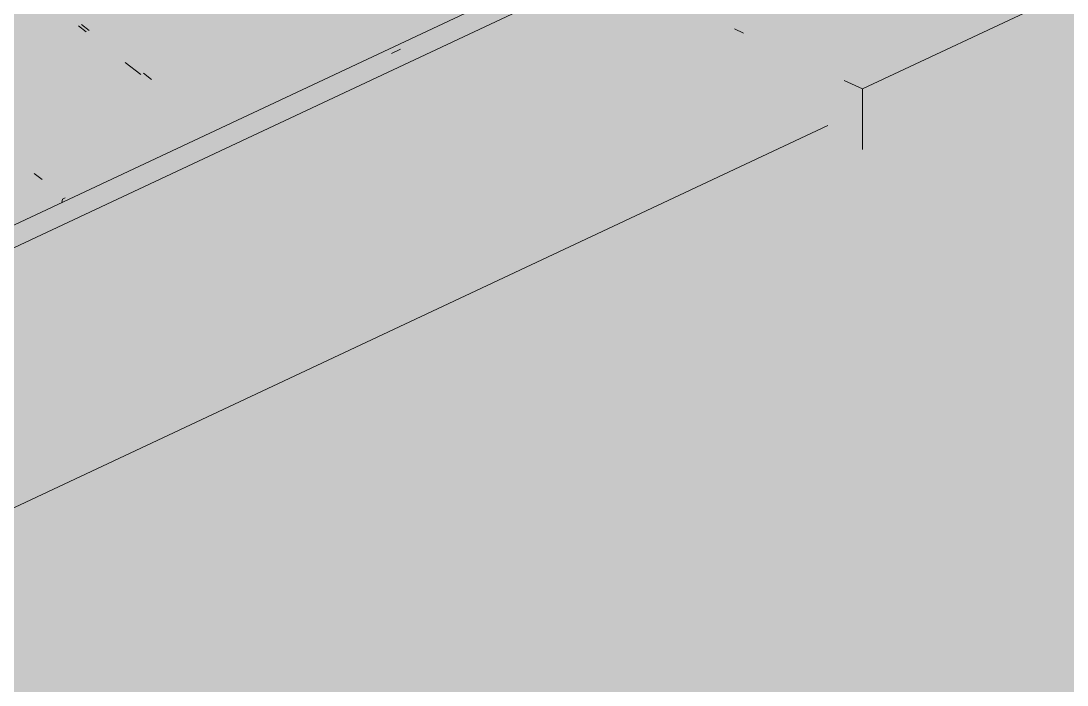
# Model space of a CAD drawing. Header units: millimetres. Extents: x 5 to 1315, y 5 to 292.
# Drawn here: x 1197.866 to 1202.352, y 77.65 to 80.497 of the extents above; entities that cross this region are included whole.
import ezdxf

# ---------------------------------------------------------------- set-up
doc = ezdxf.new("R2010")
doc.units = ezdxf.units.MM
doc.layers.add('EXISTING', color=7, linetype='Continuous')
doc.layers.add('IMAGES', color=7, linetype='Continuous')

# ---------------------------------------------------------------- blocks, each defined once
blk = doc.blocks.new('SHEET_03')
at = {"layer": 'EXISTING', "color": 250, "lineweight": 9}
for p, q in [((301.4755, 80.2052), (302.8492, 80.8501)), ((296.1808, 78.8444), (299.995, 80.635)), ((296.1808, 78.7469), (299.995, 80.5376)), ((298.1591, 80.4555), (298.1258, 80.4817)), ((298.1133, 80.4758), (298.1466, 80.4497)), ((300.926, 80.4632), (300.9652, 80.4447)), ((299.4546, 80.3572), (299.4932, 80.3753)), ((298.3133, 80.3189), (298.3799, 80.2666)), ((298.4257, 80.2463), (298.3924, 80.2724)), ((301.397, 80.2421), (301.4755, 80.2052)), ((301.4755, 80.2052), (301.4755, 79.9453)), ((294.7037, 76.9392), (301.3268, 80.0485)), ((297.9567, 79.817), (297.9233, 79.8432)), ((298.0442, 79.7327), (298.0411, 79.719)), ((298.0566, 79.7386), (298.0442, 79.7327))]:
    blk.add_line(p, q, dxfattribs=at)
at = {"layer": 'IMAGES', "color": 7}
for points in [[(297.8145, 80.4935), (297.9109, 80.4935), (297.8145, 80.5899), (297.9109, 80.5899)], [(297.9109, 80.4935), (298.0073, 80.4935), (297.9109, 80.5899), (298.0073, 80.5899)], [(298.0073, 80.4935), (298.1036, 80.4935), (298.0073, 80.5899), (298.1036, 80.5899)], [(298.1036, 80.4935), (298.2, 80.4935), (298.1036, 80.5899), (298.2, 80.5899)], [(298.2, 80.4935), (298.2964, 80.4935), (298.2, 80.5899), (298.2964, 80.5899)], [(298.2964, 80.4935), (298.7782, 80.4935), (298.2964, 80.5899), (298.7782, 80.5899)], [(298.7782, 80.4935), (298.8745, 80.4935), (298.7782, 80.5899), (298.8745, 80.5899)], [(298.8745, 80.4935), (298.9709, 80.4935), (298.8745, 80.5899), (298.9709, 80.5899)], [(298.9709, 80.4935), (299.0673, 80.4935), (298.9709, 80.5899), (299.0673, 80.5899)], [(299.0673, 80.4935), (299.1636, 80.4935), (299.0673, 80.5899), (299.1636, 80.5899)], [(299.1636, 80.4935), (299.3564, 80.4935), (299.1636, 80.5899), (299.3564, 80.5899)], [(299.3564, 80.4935), (299.4527, 80.4935), (299.3564, 80.5899), (299.4527, 80.5899)], [(299.4527, 80.4935), (299.5491, 80.4935), (299.4527, 80.5899), (299.5491, 80.5899)], [(299.5491, 80.4935), (299.7418, 80.4935), (299.5491, 80.5899), (299.7418, 80.5899)], [(299.7418, 80.4935), (299.9345, 80.4935), (299.7418, 80.5899), (299.9345, 80.5899)], [(299.9345, 80.4935), (302.8255, 80.4935), (299.9345, 80.5899), (302.8255, 80.5899)], [(297.4291, 80.3971), (297.9109, 80.3971), (297.4291, 80.4935), (297.9109, 80.4935)], [(297.9109, 80.3971), (298.0073, 80.3971), (297.9109, 80.4935), (298.0073, 80.4935)], [(298.0073, 80.3971), (298.1036, 80.3971), (298.0073, 80.4935), (298.1036, 80.4935)], [(298.1036, 80.3971), (298.2, 80.3971), (298.1036, 80.4935), (298.2, 80.4935)], [(298.2, 80.3971), (298.2964, 80.3971), (298.2, 80.4935), (298.2964, 80.4935)], [(298.2964, 80.3971), (298.3927, 80.3971), (298.2964, 80.4935), (298.3927, 80.4935)], [(298.3927, 80.3971), (298.4891, 80.3971), (298.3927, 80.4935), (298.4891, 80.4935)], [(298.4891, 80.3971), (298.8745, 80.3971), (298.4891, 80.4935), (298.8745, 80.4935)], [(298.8745, 80.3971), (299.0673, 80.3971), (298.8745, 80.4935), (299.0673, 80.4935)], [(299.0673, 80.3971), (299.26, 80.3971), (299.0673, 80.4935), (299.26, 80.4935)], [(299.26, 80.3971), (299.3564, 80.3971), (299.26, 80.4935), (299.3564, 80.4935)], [(299.3564, 80.3007), (299.4527, 80.3007), (299.3564, 80.4935), (299.4527, 80.4935)], [(299.4527, 80.3971), (299.5491, 80.3971), (299.4527, 80.4935), (299.5491, 80.4935)], [(299.5491, 80.3971), (299.6455, 80.3971), (299.5491, 80.4935), (299.6455, 80.4935)], [(299.6455, 80.3007), (299.7418, 80.3007), (299.6455, 80.4935), (299.7418, 80.4935)], [(299.7418, 80.3971), (299.8382, 80.3971), (299.7418, 80.4935), (299.8382, 80.4935)], [(299.8382, 80.3971), (299.9345, 80.3971), (299.8382, 80.4935), (299.9345, 80.4935)], [(299.9345, 80.3971), (300.2236, 80.3971), (299.9345, 80.4935), (300.2236, 80.4935)], [(300.2236, 80.3971), (300.32, 80.3971), (300.2236, 80.4935), (300.32, 80.4935)], [(300.32, 80.3971), (300.4164, 80.3971), (300.32, 80.4935), (300.4164, 80.4935)], [(300.4164, 80.3971), (302.5364, 80.3971), (300.4164, 80.4935), (302.5364, 80.4935)], [(297.5255, 80.3007), (298.0073, 80.3007), (297.5255, 80.3971), (298.0073, 80.3971)], [(298.0073, 80.3007), (298.1036, 80.3007), (298.0073, 80.3971), (298.1036, 80.3971)], [(298.1036, 80.3007), (298.2, 80.3007), (298.1036, 80.3971), (298.2, 80.3971)], [(298.2, 80.3007), (298.2964, 80.3007), (298.2, 80.3971), (298.2964, 80.3971)], [(298.2964, 80.3007), (298.3927, 80.3007), (298.2964, 80.3971), (298.3927, 80.3971)], [(298.3927, 80.3007), (298.4891, 80.3007), (298.3927, 80.3971), (298.4891, 80.3971)], [(298.4891, 80.3007), (298.5855, 80.3007), (298.4891, 80.3971), (298.5855, 80.3971)], [(298.5855, 80.3007), (298.8745, 80.3007), (298.5855, 80.3971), (298.8745, 80.3971)], [(298.8745, 80.3007), (298.9709, 80.3007), (298.8745, 80.3971), (298.9709, 80.3971)], [(298.9709, 80.3007), (299.0673, 80.3007), (298.9709, 80.3971), (299.0673, 80.3971)], [(299.0673, 80.3007), (299.1636, 80.3007), (299.0673, 80.3971), (299.1636, 80.3971)], [(299.1636, 80.3007), (299.26, 80.3007), (299.1636, 80.3971), (299.26, 80.3971)], [(299.26, 80.3007), (299.3564, 80.3007), (299.26, 80.3971), (299.3564, 80.3971)], [(299.4527, 80.2043), (299.5491, 80.2043), (299.4527, 80.3971), (299.5491, 80.3971)], [(299.5491, 80.3007), (299.6455, 80.3007), (299.5491, 80.3971), (299.6455, 80.3971)], [(299.7418, 80.3007), (299.8382, 80.3007), (299.7418, 80.3971), (299.8382, 80.3971)], [(299.8382, 80.3007), (300.4164, 80.3007), (299.8382, 80.3971), (300.4164, 80.3971)], [(300.4164, 80.3007), (300.5127, 80.3007), (300.4164, 80.3971), (300.5127, 80.3971)], [(300.5127, 80.3007), (300.6091, 80.3007), (300.5127, 80.3971), (300.6091, 80.3971)], [(300.6091, 80.3007), (302.44, 80.3007), (300.6091, 80.3971), (302.44, 80.3971)], [(297.6218, 80.2043), (298.1036, 80.2043), (297.6218, 80.3007), (298.1036, 80.3007)], [(298.1036, 80.2043), (298.2, 80.2043), (298.1036, 80.3007), (298.2, 80.3007)], [(298.2, 80.2043), (298.2964, 80.2043), (298.2, 80.3007), (298.2964, 80.3007)], [(298.2964, 80.2043), (298.3927, 80.2043), (298.2964, 80.3007), (298.3927, 80.3007)], [(298.3927, 80.2043), (298.4891, 80.2043), (298.3927, 80.3007), (298.4891, 80.3007)], [(298.4891, 80.2043), (298.5855, 80.2043), (298.4891, 80.3007), (298.5855, 80.3007)], [(298.5855, 80.2043), (298.6818, 80.2043), (298.5855, 80.3007), (298.6818, 80.3007)], [(298.6818, 80.2043), (298.7782, 80.2043), (298.6818, 80.3007), (298.7782, 80.3007)], [(298.7782, 80.2043), (298.8745, 80.2043), (298.7782, 80.3007), (298.8745, 80.3007)], [(298.8745, 80.2043), (298.9709, 80.2043), (298.8745, 80.3007), (298.9709, 80.3007)], [(298.9709, 80.2043), (299.0673, 80.2043), (298.9709, 80.3007), (299.0673, 80.3007)], [(299.0673, 80.2043), (299.1636, 80.2043), (299.0673, 80.3007), (299.1636, 80.3007)], [(299.1636, 80.2043), (299.26, 80.2043), (299.1636, 80.3007), (299.26, 80.3007)], [(299.26, 80.1079), (299.3564, 80.1079), (299.26, 80.3007), (299.3564, 80.3007)], [(299.3564, 80.2043), (299.4527, 80.2043), (299.3564, 80.3007), (299.4527, 80.3007)], [(299.5491, 80.2043), (299.6455, 80.2043), (299.5491, 80.3007), (299.6455, 80.3007)], [(299.6455, 80.2043), (299.7418, 80.2043), (299.6455, 80.3007), (299.7418, 80.3007)], [(299.7418, 80.2043), (299.8382, 80.2043), (299.7418, 80.3007), (299.8382, 80.3007)], [(299.8382, 80.2043), (300.4164, 80.2043), (299.8382, 80.3007), (300.4164, 80.3007)], [(300.4164, 80.2043), (300.5127, 80.2043), (300.4164, 80.3007), (300.5127, 80.3007)], [(300.5127, 80.2043), (300.7055, 80.2043), (300.5127, 80.3007), (300.7055, 80.3007)], [(300.7055, 80.2043), (300.8018, 80.2043), (300.7055, 80.3007), (300.8018, 80.3007)], [(300.8018, 80.2043), (302.1509, 80.2043), (300.8018, 80.3007), (302.1509, 80.3007)], [(302.1509, 80.2043), (302.2473, 80.2043), (302.1509, 80.3007), (302.2473, 80.3007)], [(302.2473, 80.2043), (302.44, 80.2043), (302.2473, 80.3007), (302.44, 80.3007)], [(297.7182, 80.1079), (298.2, 80.1079), (297.7182, 80.2043), (298.2, 80.2043)], [(298.2, 80.1079), (298.4891, 80.1079), (298.2, 80.2043), (298.4891, 80.2043)], [(298.4891, 80.1079), (298.6818, 80.1079), (298.4891, 80.2043), (298.6818, 80.2043)], [(298.6818, 80.1079), (298.7782, 80.1079), (298.6818, 80.2043), (298.7782, 80.2043)], [(298.7782, 80.1079), (299.0673, 80.1079), (298.7782, 80.2043), (299.0673, 80.2043)], [(299.0673, 80.1079), (299.26, 80.1079), (299.0673, 80.2043), (299.26, 80.2043)], [(299.3564, 80.1079), (299.4527, 80.1079), (299.3564, 80.2043), (299.4527, 80.2043)], [(299.4527, 80.1079), (299.6455, 80.1079), (299.4527, 80.2043), (299.6455, 80.2043)], [(299.6455, 80.1079), (299.7418, 80.1079), (299.6455, 80.2043), (299.7418, 80.2043)], [(299.7418, 80.1079), (300.5127, 80.1079), (299.7418, 80.2043), (300.5127, 80.2043)], [(300.5127, 80.1079), (300.8018, 80.1079), (300.5127, 80.2043), (300.8018, 80.2043)], [(300.8018, 80.1079), (300.8982, 80.1079), (300.8018, 80.2043), (300.8982, 80.2043)], [(300.8982, 80.1079), (300.9945, 80.1079), (300.8982, 80.2043), (300.9945, 80.2043)], [(300.9945, 80.1079), (301.0909, 80.1079), (300.9945, 80.2043), (301.0909, 80.2043)], [(301.0909, 80.1079), (301.8618, 80.1079), (301.0909, 80.2043), (301.8618, 80.2043)], [(301.8618, 80.1079), (301.9582, 80.1079), (301.8618, 80.2043), (301.9582, 80.2043)], [(301.9582, 80.1079), (302.0545, 80.1079), (301.9582, 80.2043), (302.0545, 80.2043)], [(302.0545, 80.1079), (302.1509, 80.1079), (302.0545, 80.2043), (302.1509, 80.2043)], [(302.1509, 80.1079), (302.44, 80.1079), (302.1509, 80.2043), (302.44, 80.2043)], [(297.8145, 80.0115), (297.9109, 80.0115), (297.8145, 80.1079), (297.9109, 80.1079)], [(297.9109, 80.0115), (298.2964, 80.0115), (297.9109, 80.1079), (298.2964, 80.1079)], [(298.2964, 80.0115), (298.3927, 80.0115), (298.2964, 80.1079), (298.3927, 80.1079)], [(298.3927, 80.0115), (298.4891, 80.0115), (298.3927, 80.1079), (298.4891, 80.1079)], [(298.4891, 80.0115), (298.5855, 80.0115), (298.4891, 80.1079), (298.5855, 80.1079)], [(298.5855, 80.0115), (298.6818, 80.0115), (298.5855, 80.1079), (298.6818, 80.1079)], [(298.6818, 80.0115), (298.7782, 80.0115), (298.6818, 80.1079), (298.7782, 80.1079)], [(298.7782, 80.0115), (298.8745, 80.0115), (298.7782, 80.1079), (298.8745, 80.1079)], [(298.8745, 80.0115), (298.9709, 80.0115), (298.8745, 80.1079), (298.9709, 80.1079)], [(298.9709, 80.0115), (299.0673, 80.0115), (298.9709, 80.1079), (299.0673, 80.1079)], [(299.0673, 80.0115), (299.1636, 80.0115), (299.0673, 80.1079), (299.1636, 80.1079)], [(299.1636, 80.0115), (299.26, 80.0115), (299.1636, 80.1079), (299.26, 80.1079)], [(299.26, 80.0115), (299.3564, 80.0115), (299.26, 80.1079), (299.3564, 80.1079)], [(299.3564, 80.0115), (299.4527, 80.0115), (299.3564, 80.1079), (299.4527, 80.1079)], [(299.4527, 80.0115), (300.7055, 80.0115), (299.4527, 80.1079), (300.7055, 80.1079)], [(300.7055, 80.0115), (300.8982, 80.0115), (300.7055, 80.1079), (300.8982, 80.1079)], [(300.8982, 80.0115), (300.9945, 80.0115), (300.8982, 80.1079), (300.9945, 80.1079)], [(300.9945, 80.0115), (301.0909, 80.0115), (300.9945, 80.1079), (301.0909, 80.1079)], [(301.0909, 80.0115), (301.7655, 80.0115), (301.0909, 80.1079), (301.7655, 80.1079)], [(301.7655, 80.0115), (301.8618, 80.0115), (301.7655, 80.1079), (301.8618, 80.1079)], [(301.8618, 80.0115), (302.0545, 80.0115), (301.8618, 80.1079), (302.0545, 80.1079)], [(302.0545, 80.0115), (302.1509, 80.0115), (302.0545, 80.1079), (302.1509, 80.1079)], [(302.1509, 80.0115), (302.8255, 80.0115), (302.1509, 80.1079), (302.8255, 80.1079)], [(297.8145, 79.9151), (297.9109, 79.9151), (297.8145, 80.0115), (297.9109, 80.0115)], [(297.9109, 79.9151), (298.0073, 79.9151), (297.9109, 80.0115), (298.0073, 80.0115)], [(298.0073, 79.9151), (298.1036, 79.9151), (298.0073, 80.0115), (298.1036, 80.0115)], [(298.1036, 79.9151), (298.2964, 79.9151), (298.1036, 80.0115), (298.2964, 80.0115)], [(298.2964, 79.9151), (298.3927, 79.9151), (298.2964, 80.0115), (298.3927, 80.0115)], [(298.3927, 79.9151), (298.4891, 79.9151), (298.3927, 80.0115), (298.4891, 80.0115)], [(298.4891, 79.9151), (298.5855, 79.9151), (298.4891, 80.0115), (298.5855, 80.0115)], [(298.5855, 79.9151), (298.6818, 79.9151), (298.5855, 80.0115), (298.6818, 80.0115)], [(298.6818, 79.9151), (298.7782, 79.9151), (298.6818, 80.0115), (298.7782, 80.0115)], [(298.7782, 79.9151), (298.8745, 79.9151), (298.7782, 80.0115), (298.8745, 80.0115)], [(298.8745, 79.9151), (298.9709, 79.9151), (298.8745, 80.0115), (298.9709, 80.0115)], [(298.9709, 79.9151), (299.0673, 79.9151), (298.9709, 80.0115), (299.0673, 80.0115)], [(299.0673, 79.9151), (299.1636, 79.9151), (299.0673, 80.0115), (299.1636, 80.0115)], [(299.1636, 79.9151), (299.26, 79.9151), (299.1636, 80.0115), (299.26, 80.0115)], [(299.26, 79.9151), (299.3564, 79.9151), (299.26, 80.0115), (299.3564, 80.0115)], [(299.3564, 79.9151), (300.6091, 79.9151), (299.3564, 80.0115), (300.6091, 80.0115)], [(300.6091, 79.9151), (300.7055, 79.9151), (300.6091, 80.0115), (300.7055, 80.0115)], [(300.7055, 79.9151), (300.8018, 79.9151), (300.7055, 80.0115), (300.8018, 80.0115)], [(300.8018, 79.9151), (300.8982, 79.9151), (300.8018, 80.0115), (300.8982, 80.0115)], [(300.8982, 79.9151), (300.9945, 79.9151), (300.8982, 80.0115), (300.9945, 80.0115)], [(300.9945, 79.9151), (301.2836, 79.9151), (300.9945, 80.0115), (301.2836, 80.0115)], [(301.2836, 79.9151), (301.38, 79.9151), (301.2836, 80.0115), (301.38, 80.0115)], [(301.38, 79.9151), (301.4764, 79.9151), (301.38, 80.0115), (301.4764, 80.0115)], [(301.4764, 79.9151), (301.5727, 79.9151), (301.4764, 80.0115), (301.5727, 80.0115)], [(301.5727, 79.9151), (301.6691, 79.9151), (301.5727, 80.0115), (301.6691, 80.0115)], [(301.6691, 79.9151), (301.7655, 79.9151), (301.6691, 80.0115), (301.7655, 80.0115)], [(301.7655, 79.9151), (302.0545, 79.9151), (301.7655, 80.0115), (302.0545, 80.0115)], [(302.0545, 79.9151), (303.3073, 79.9151), (302.0545, 80.0115), (303.3073, 80.0115)], [(297.8145, 79.8187), (297.9109, 79.8187), (297.8145, 79.9151), (297.9109, 79.9151)], [(297.9109, 79.8187), (298.0073, 79.8187), (297.9109, 79.9151), (298.0073, 79.9151)], [(298.0073, 79.8187), (298.1036, 79.8187), (298.0073, 79.9151), (298.1036, 79.9151)], [(298.1036, 79.8187), (298.2, 79.8187), (298.1036, 79.9151), (298.2, 79.9151)], [(298.2, 79.8187), (298.2964, 79.8187), (298.2, 79.9151), (298.2964, 79.9151)], [(298.2964, 79.8187), (298.4891, 79.8187), (298.2964, 79.9151), (298.4891, 79.9151)], [(298.4891, 79.8187), (298.5855, 79.8187), (298.4891, 79.9151), (298.5855, 79.9151)], [(298.5855, 79.8187), (298.6818, 79.8187), (298.5855, 79.9151), (298.6818, 79.9151)], [(298.6818, 79.8187), (298.7782, 79.8187), (298.6818, 79.9151), (298.7782, 79.9151)], [(298.7782, 79.8187), (298.8745, 79.8187), (298.7782, 79.9151), (298.8745, 79.9151)], [(298.8745, 79.8187), (299.0673, 79.8187), (298.8745, 79.9151), (299.0673, 79.9151)], [(299.0673, 79.8187), (299.1636, 79.8187), (299.0673, 79.9151), (299.1636, 79.9151)], [(299.1636, 79.8187), (300.2236, 79.8187), (299.1636, 79.9151), (300.2236, 79.9151)], [(300.2236, 79.8187), (300.32, 79.8187), (300.2236, 79.9151), (300.32, 79.9151)], [(300.32, 79.8187), (300.6091, 79.8187), (300.32, 79.9151), (300.6091, 79.9151)], [(300.6091, 79.8187), (300.7055, 79.8187), (300.6091, 79.9151), (300.7055, 79.9151)], [(300.7055, 79.8187), (300.8018, 79.8187), (300.7055, 79.9151), (300.8018, 79.9151)], [(300.8018, 79.8187), (301.0909, 79.8187), (300.8018, 79.9151), (301.0909, 79.9151)], [(301.0909, 79.8187), (301.2836, 79.8187), (301.0909, 79.9151), (301.2836, 79.9151)], [(301.2836, 79.8187), (301.38, 79.8187), (301.2836, 79.9151), (301.38, 79.9151)], [(301.38, 79.8187), (301.4764, 79.8187), (301.38, 79.9151), (301.4764, 79.9151)], [(301.4764, 79.8187), (301.5727, 79.8187), (301.4764, 79.9151), (301.5727, 79.9151)], [(301.5727, 79.8187), (301.6691, 79.8187), (301.5727, 79.9151), (301.6691, 79.9151)], [(301.6691, 79.8187), (301.7655, 79.8187), (301.6691, 79.9151), (301.7655, 79.9151)], [(301.7655, 79.8187), (303.3073, 79.8187), (301.7655, 79.9151), (303.3073, 79.9151)], [(297.8145, 79.7223), (297.9109, 79.7223), (297.8145, 79.8187), (297.9109, 79.8187)], [(297.9109, 79.7223), (298.0073, 79.7223), (297.9109, 79.8187), (298.0073, 79.8187)], [(298.0073, 79.7223), (298.1036, 79.7223), (298.0073, 79.8187), (298.1036, 79.8187)], [(298.1036, 79.7223), (298.2, 79.7223), (298.1036, 79.8187), (298.2, 79.8187)], [(298.2, 79.7223), (298.2964, 79.7223), (298.2, 79.8187), (298.2964, 79.8187)], [(298.2964, 79.7223), (298.3927, 79.7223), (298.2964, 79.8187), (298.3927, 79.8187)], [(298.3927, 79.7223), (298.4891, 79.7223), (298.3927, 79.8187), (298.4891, 79.8187)], [(298.4891, 79.7223), (298.5855, 79.7223), (298.4891, 79.8187), (298.5855, 79.8187)], [(298.5855, 79.7223), (298.6818, 79.7223), (298.5855, 79.8187), (298.6818, 79.8187)], [(298.6818, 79.7223), (298.7782, 79.7223), (298.6818, 79.8187), (298.7782, 79.8187)], [(298.7782, 79.7223), (298.8745, 79.7223), (298.7782, 79.8187), (298.8745, 79.8187)], [(298.8745, 79.7223), (300.1273, 79.7223), (298.8745, 79.8187), (300.1273, 79.8187)], [(300.1273, 79.7223), (300.2236, 79.7223), (300.1273, 79.8187), (300.2236, 79.8187)], [(300.2236, 79.7223), (300.32, 79.7223), (300.2236, 79.8187), (300.32, 79.8187)], [(300.32, 79.7223), (300.4164, 79.7223), (300.32, 79.8187), (300.4164, 79.8187)], [(300.4164, 79.7223), (300.5127, 79.7223), (300.4164, 79.8187), (300.5127, 79.8187)], [(300.5127, 79.7223), (300.6091, 79.7223), (300.5127, 79.8187), (300.6091, 79.8187)], [(300.6091, 79.7223), (300.8018, 79.7223), (300.6091, 79.8187), (300.8018, 79.8187)], [(300.8018, 79.7223), (300.8982, 79.7223), (300.8018, 79.8187), (300.8982, 79.8187)], [(300.8982, 79.7223), (300.9945, 79.7223), (300.8982, 79.8187), (300.9945, 79.8187)], [(300.9945, 79.7223), (301.0909, 79.7223), (300.9945, 79.8187), (301.0909, 79.8187)], [(301.0909, 79.7223), (301.2836, 79.7223), (301.0909, 79.8187), (301.2836, 79.8187)], [(301.2836, 79.7223), (301.38, 79.7223), (301.2836, 79.8187), (301.38, 79.8187)], [(301.38, 79.7223), (301.5727, 79.7223), (301.38, 79.8187), (301.5727, 79.8187)], [(301.5727, 79.7223), (303.4036, 79.7223), (301.5727, 79.8187), (303.4036, 79.8187)], [(297.8145, 79.6259), (298.0073, 79.6259), (297.8145, 79.7223), (298.0073, 79.7223)], [(298.0073, 79.5295), (298.1036, 79.5295), (298.0073, 79.7223), (298.1036, 79.7223)], [(298.1036, 79.6259), (298.2, 79.6259), (298.1036, 79.7223), (298.2, 79.7223)], [(298.2, 79.6259), (298.2964, 79.6259), (298.2, 79.7223), (298.2964, 79.7223)], [(298.2964, 79.6259), (298.3927, 79.6259), (298.2964, 79.7223), (298.3927, 79.7223)], [(298.3927, 79.6259), (298.4891, 79.6259), (298.3927, 79.7223), (298.4891, 79.7223)], [(298.4891, 79.6259), (298.6818, 79.6259), (298.4891, 79.7223), (298.6818, 79.7223)], [(298.6818, 79.6259), (298.7782, 79.6259), (298.6818, 79.7223), (298.7782, 79.7223)], [(298.7782, 79.6259), (299.8382, 79.6259), (298.7782, 79.7223), (299.8382, 79.7223)], [(299.8382, 79.6259), (299.9345, 79.6259), (299.8382, 79.7223), (299.9345, 79.7223)], [(299.9345, 79.6259), (300.1273, 79.6259), (299.9345, 79.7223), (300.1273, 79.7223)], [(300.1273, 79.6259), (300.2236, 79.6259), (300.1273, 79.7223), (300.2236, 79.7223)], [(300.2236, 79.6259), (300.32, 79.6259), (300.2236, 79.7223), (300.32, 79.7223)], [(300.32, 79.6259), (300.6091, 79.6259), (300.32, 79.7223), (300.6091, 79.7223)], [(300.6091, 79.6259), (300.7055, 79.6259), (300.6091, 79.7223), (300.7055, 79.7223)], [(300.7055, 79.6259), (300.8018, 79.6259), (300.7055, 79.7223), (300.8018, 79.7223)], [(300.8018, 79.6259), (300.8982, 79.6259), (300.8018, 79.7223), (300.8982, 79.7223)], [(300.8982, 79.6259), (301.0909, 79.6259), (300.8982, 79.7223), (301.0909, 79.7223)], [(301.0909, 79.6259), (303.8855, 79.6259), (301.0909, 79.7223), (303.8855, 79.7223)], [(297.8145, 79.5295), (297.9109, 79.5295), (297.8145, 79.6259), (297.9109, 79.6259)], [(297.9109, 79.5295), (298.0073, 79.5295), (297.9109, 79.6259), (298.0073, 79.6259)], [(298.1036, 79.5295), (298.2, 79.5295), (298.1036, 79.6259), (298.2, 79.6259)], [(298.2, 79.5295), (298.2964, 79.5295), (298.2, 79.6259), (298.2964, 79.6259)], [(298.2964, 79.5295), (298.3927, 79.5295), (298.2964, 79.6259), (298.3927, 79.6259)], [(298.3927, 79.5295), (298.4891, 79.5295), (298.3927, 79.6259), (298.4891, 79.6259)], [(298.4891, 79.5295), (299.7418, 79.5295), (298.4891, 79.6259), (299.7418, 79.6259)], [(299.7418, 79.5295), (299.8382, 79.5295), (299.7418, 79.6259), (299.8382, 79.6259)], [(299.8382, 79.5295), (299.9345, 79.5295), (299.8382, 79.6259), (299.9345, 79.6259)], [(299.9345, 79.5295), (300.0309, 79.5295), (299.9345, 79.6259), (300.0309, 79.6259)], [(300.0309, 79.5295), (300.1273, 79.5295), (300.0309, 79.6259), (300.1273, 79.6259)], [(300.1273, 79.5295), (300.4164, 79.5295), (300.1273, 79.6259), (300.4164, 79.6259)], [(300.4164, 79.5295), (300.5127, 79.5295), (300.4164, 79.6259), (300.5127, 79.6259)], [(300.5127, 79.5295), (300.6091, 79.5295), (300.5127, 79.6259), (300.6091, 79.6259)], [(300.6091, 79.5295), (300.7055, 79.5295), (300.6091, 79.6259), (300.7055, 79.6259)], [(300.7055, 79.5295), (300.8018, 79.5295), (300.7055, 79.6259), (300.8018, 79.6259)], [(300.8018, 79.5295), (300.8982, 79.5295), (300.8018, 79.6259), (300.8982, 79.6259)], [(300.8982, 79.5295), (303.8855, 79.5295), (300.8982, 79.6259), (303.8855, 79.6259)], [(297.8145, 79.4331), (297.9109, 79.4331), (297.8145, 79.5295), (297.9109, 79.5295)], [(297.9109, 79.4331), (298.0073, 79.4331), (297.9109, 79.5295), (298.0073, 79.5295)], [(298.0073, 79.4331), (298.1036, 79.4331), (298.0073, 79.5295), (298.1036, 79.5295)], [(298.1036, 79.4331), (298.2964, 79.4331), (298.1036, 79.5295), (298.2964, 79.5295)], [(298.2964, 79.4331), (299.5491, 79.4331), (298.2964, 79.5295), (299.5491, 79.5295)], [(299.5491, 79.4331), (299.7418, 79.4331), (299.5491, 79.5295), (299.7418, 79.5295)], [(299.7418, 79.4331), (299.8382, 79.4331), (299.7418, 79.5295), (299.8382, 79.5295)], [(299.8382, 79.4331), (299.9345, 79.4331), (299.8382, 79.5295), (299.9345, 79.5295)], [(299.9345, 79.4331), (300.2236, 79.4331), (299.9345, 79.5295), (300.2236, 79.5295)], [(300.2236, 79.4331), (300.32, 79.4331), (300.2236, 79.5295), (300.32, 79.5295)], [(300.32, 79.4331), (300.4164, 79.4331), (300.32, 79.5295), (300.4164, 79.5295)], [(300.4164, 79.4331), (300.5127, 79.4331), (300.4164, 79.5295), (300.5127, 79.5295)], [(300.5127, 79.4331), (300.7055, 79.4331), (300.5127, 79.5295), (300.7055, 79.5295)], [(300.7055, 79.4331), (303.9818, 79.4331), (300.7055, 79.5295), (303.9818, 79.5295)], [(297.8145, 79.3367), (298.0073, 79.3367), (297.8145, 79.4331), (298.0073, 79.4331)], [(298.0073, 79.3367), (299.26, 79.3367), (298.0073, 79.4331), (299.26, 79.4331)], [(299.26, 79.3367), (299.4527, 79.3367), (299.26, 79.4331), (299.4527, 79.4331)], [(299.4527, 79.3367), (299.5491, 79.3367), (299.4527, 79.4331), (299.5491, 79.4331)], [(299.5491, 79.3367), (299.6455, 79.3367), (299.5491, 79.4331), (299.6455, 79.4331)], [(299.6455, 79.3367), (299.7418, 79.3367), (299.6455, 79.4331), (299.7418, 79.4331)], [(299.7418, 79.3367), (299.9345, 79.3367), (299.7418, 79.4331), (299.9345, 79.4331)], [(299.9345, 79.3367), (300.1273, 79.3367), (299.9345, 79.4331), (300.1273, 79.4331)], [(300.1273, 79.3367), (300.2236, 79.3367), (300.1273, 79.4331), (300.2236, 79.4331)], [(300.2236, 79.3367), (300.32, 79.3367), (300.2236, 79.4331), (300.32, 79.4331)], [(300.32, 79.3367), (300.4164, 79.3367), (300.32, 79.4331), (300.4164, 79.4331)], [(300.4164, 79.3367), (300.5127, 79.3367), (300.4164, 79.4331), (300.5127, 79.4331)], [(300.5127, 79.3367), (304.4636, 79.3367), (300.5127, 79.4331), (304.4636, 79.4331)], [(297.8145, 79.2403), (298.1036, 79.2403), (297.8145, 79.3367), (298.1036, 79.3367)], [(298.1036, 79.2403), (298.2, 79.2403), (298.1036, 79.3367), (298.2, 79.3367)], [(298.2, 79.2403), (298.2964, 79.2403), (298.2, 79.3367), (298.2964, 79.3367)], [(298.2964, 79.2403), (299.0673, 79.2403), (298.2964, 79.3367), (299.0673, 79.3367)], [(299.0673, 79.2403), (299.1636, 79.2403), (299.0673, 79.3367), (299.1636, 79.3367)], [(299.1636, 79.2403), (299.26, 79.2403), (299.1636, 79.3367), (299.26, 79.3367)], [(299.26, 79.2403), (299.4527, 79.2403), (299.26, 79.3367), (299.4527, 79.3367)], [(299.4527, 79.2403), (299.5491, 79.2403), (299.4527, 79.3367), (299.5491, 79.3367)], [(299.5491, 79.2403), (299.7418, 79.2403), (299.5491, 79.3367), (299.7418, 79.3367)], [(299.7418, 79.2403), (299.8382, 79.2403), (299.7418, 79.3367), (299.8382, 79.3367)], [(299.8382, 79.2403), (299.9345, 79.2403), (299.8382, 79.3367), (299.9345, 79.3367)], [(299.9345, 79.2403), (300.0309, 79.2403), (299.9345, 79.3367), (300.0309, 79.3367)], [(300.0309, 79.2403), (300.1273, 79.2403), (300.0309, 79.3367), (300.1273, 79.3367)], [(300.1273, 79.2403), (300.32, 79.2403), (300.1273, 79.3367), (300.32, 79.3367)], [(300.32, 79.2403), (304.4636, 79.2403), (300.32, 79.3367), (304.4636, 79.3367)], [(297.8145, 79.1439), (298.0073, 79.1439), (297.8145, 79.2403), (298.0073, 79.2403)], [(298.0073, 79.1439), (298.1036, 79.1439), (298.0073, 79.2403), (298.1036, 79.2403)], [(298.1036, 79.1439), (298.2, 79.1439), (298.1036, 79.2403), (298.2, 79.2403)], [(298.2, 79.1439), (298.3927, 79.1439), (298.2, 79.2403), (298.3927, 79.2403)], [(298.3927, 79.1439), (298.8745, 79.1439), (298.3927, 79.2403), (298.8745, 79.2403)], [(298.8745, 79.1439), (299.0673, 79.1439), (298.8745, 79.2403), (299.0673, 79.2403)], [(299.0673, 79.1439), (299.1636, 79.1439), (299.0673, 79.2403), (299.1636, 79.2403)], [(299.1636, 79.1439), (299.26, 79.1439), (299.1636, 79.2403), (299.26, 79.2403)], [(299.26, 79.1439), (299.5491, 79.1439), (299.26, 79.2403), (299.5491, 79.2403)], [(299.5491, 79.1439), (299.6455, 79.1439), (299.5491, 79.2403), (299.6455, 79.2403)], [(299.6455, 79.1439), (299.7418, 79.1439), (299.6455, 79.2403), (299.7418, 79.2403)], [(299.7418, 79.1439), (299.8382, 79.1439), (299.7418, 79.2403), (299.8382, 79.2403)], [(299.8382, 79.1439), (300.0309, 79.1439), (299.8382, 79.2403), (300.0309, 79.2403)], [(300.0309, 79.1439), (300.1273, 79.1439), (300.0309, 79.2403), (300.1273, 79.2403)], [(300.1273, 79.1439), (304.1745, 79.1439), (300.1273, 79.2403), (304.1745, 79.2403)], [(297.4291, 79.0475), (298.0073, 79.0475), (297.4291, 79.1439), (298.0073, 79.1439)], [(298.0073, 79.0475), (298.1036, 79.0475), (298.0073, 79.1439), (298.1036, 79.1439)], [(298.1036, 79.0475), (298.2, 79.0475), (298.1036, 79.1439), (298.2, 79.1439)], [(298.2, 79.0475), (298.2964, 79.0475), (298.2, 79.1439), (298.2964, 79.1439)], [(298.2964, 79.0475), (298.3927, 79.0475), (298.2964, 79.1439), (298.3927, 79.1439)], [(298.3927, 79.0475), (298.4891, 79.0475), (298.3927, 79.1439), (298.4891, 79.1439)], [(298.4891, 79.0475), (298.6818, 79.0475), (298.4891, 79.1439), (298.6818, 79.1439)], [(298.6818, 79.0475), (298.8745, 79.0475), (298.6818, 79.1439), (298.8745, 79.1439)], [(298.8745, 79.0475), (298.9709, 79.0475), (298.8745, 79.1439), (298.9709, 79.1439)], [(298.9709, 79.0475), (299.0673, 79.0475), (298.9709, 79.1439), (299.0673, 79.1439)], [(299.0673, 79.0475), (299.3564, 79.0475), (299.0673, 79.1439), (299.3564, 79.1439)], [(299.3564, 79.0475), (299.4527, 79.0475), (299.3564, 79.1439), (299.4527, 79.1439)], [(299.4527, 79.0475), (299.5491, 79.0475), (299.4527, 79.1439), (299.5491, 79.1439)], [(299.5491, 79.0475), (299.7418, 79.0475), (299.5491, 79.1439), (299.7418, 79.1439)], [(299.7418, 79.0475), (299.8382, 79.0475), (299.7418, 79.1439), (299.8382, 79.1439)], [(299.8382, 79.0475), (304.0782, 79.0475), (299.8382, 79.1439), (304.0782, 79.1439)], [(297.2364, 78.9511), (298.1036, 78.9511), (297.2364, 79.0475), (298.1036, 79.0475)], [(298.1036, 78.9511), (298.3927, 78.9511), (298.1036, 79.0475), (298.3927, 79.0475)], [(298.3927, 78.9511), (298.4891, 78.9511), (298.3927, 79.0475), (298.4891, 79.0475)], [(298.4891, 78.9511), (298.6818, 78.9511), (298.4891, 79.0475), (298.6818, 79.0475)], [(298.6818, 78.9511), (298.7782, 78.9511), (298.6818, 79.0475), (298.7782, 79.0475)], [(298.7782, 78.9511), (298.8745, 78.9511), (298.7782, 79.0475), (298.8745, 79.0475)], [(298.8745, 78.9511), (299.26, 78.9511), (298.8745, 79.0475), (299.26, 79.0475)], [(299.26, 78.9511), (299.3564, 78.9511), (299.26, 79.0475), (299.3564, 79.0475)], [(299.3564, 78.9511), (299.4527, 78.9511), (299.3564, 79.0475), (299.4527, 79.0475)], [(299.4527, 78.9511), (299.5491, 78.9511), (299.4527, 79.0475), (299.5491, 79.0475)], [(299.5491, 78.9511), (299.7418, 78.9511), (299.5491, 79.0475), (299.7418, 79.0475)], [(299.7418, 78.9511), (303.7891, 78.9511), (299.7418, 79.0475), (303.7891, 79.0475)], [(297.0436, 78.8547), (298.2964, 78.8547), (297.0436, 78.9511), (298.2964, 78.9511)], [(298.2964, 78.8547), (298.4891, 78.8547), (298.2964, 78.9511), (298.4891, 78.9511)], [(298.4891, 78.8547), (298.5855, 78.8547), (298.4891, 78.9511), (298.5855, 78.9511)], [(298.5855, 78.8547), (298.6818, 78.8547), (298.5855, 78.9511), (298.6818, 78.9511)], [(298.6818, 78.8547), (298.7782, 78.8547), (298.6818, 78.9511), (298.7782, 78.9511)], [(298.7782, 78.8547), (298.9709, 78.8547), (298.7782, 78.9511), (298.9709, 78.9511)], [(298.9709, 78.8547), (299.0673, 78.8547), (298.9709, 78.9511), (299.0673, 78.9511)], [(299.0673, 78.8547), (299.1636, 78.8547), (299.0673, 78.9511), (299.1636, 78.9511)], [(299.1636, 78.8547), (299.26, 78.8547), (299.1636, 78.9511), (299.26, 78.9511)], [(299.26, 78.8547), (299.3564, 78.8547), (299.26, 78.9511), (299.3564, 78.9511)], [(299.3564, 78.8547), (299.4527, 78.8547), (299.3564, 78.9511), (299.4527, 78.9511)], [(299.4527, 78.8547), (303.5964, 78.8547), (299.4527, 78.9511), (303.5964, 78.9511)], [(296.8509, 78.7583), (298.0073, 78.7583), (296.8509, 78.8547), (298.0073, 78.8547)], [(298.0073, 78.7583), (298.1036, 78.7583), (298.0073, 78.8547), (298.1036, 78.8547)], [(298.1036, 78.7583), (298.2, 78.7583), (298.1036, 78.8547), (298.2, 78.8547)], [(298.2, 78.7583), (298.2964, 78.7583), (298.2, 78.8547), (298.2964, 78.8547)], [(298.2964, 78.7583), (298.3927, 78.7583), (298.2964, 78.8547), (298.3927, 78.8547)], [(298.3927, 78.7583), (298.4891, 78.7583), (298.3927, 78.8547), (298.4891, 78.8547)], [(298.4891, 78.7583), (298.7782, 78.7583), (298.4891, 78.8547), (298.7782, 78.8547)], [(298.7782, 78.7583), (298.9709, 78.7583), (298.7782, 78.8547), (298.9709, 78.8547)], [(298.9709, 78.7583), (299.0673, 78.7583), (298.9709, 78.8547), (299.0673, 78.8547)], [(299.0673, 78.7583), (299.26, 78.7583), (299.0673, 78.8547), (299.26, 78.8547)], [(299.26, 78.7583), (299.3564, 78.7583), (299.26, 78.8547), (299.3564, 78.8547)], [(299.3564, 78.7583), (303.5, 78.7583), (299.3564, 78.8547), (303.5, 78.8547)], [(297.8145, 78.6619), (298.0073, 78.6619), (297.8145, 78.7583), (298.0073, 78.7583)], [(298.0073, 78.6619), (298.1036, 78.6619), (298.0073, 78.7583), (298.1036, 78.7583)], [(298.1036, 78.6619), (298.2, 78.6619), (298.1036, 78.7583), (298.2, 78.7583)], [(298.2, 78.6619), (298.2964, 78.6619), (298.2, 78.7583), (298.2964, 78.7583)], [(298.2964, 78.6619), (298.3927, 78.6619), (298.2964, 78.7583), (298.3927, 78.7583)], [(298.3927, 78.6619), (298.4891, 78.6619), (298.3927, 78.7583), (298.4891, 78.7583)], [(298.4891, 78.6619), (298.5855, 78.6619), (298.4891, 78.7583), (298.5855, 78.7583)], [(298.5855, 78.6619), (298.6818, 78.6619), (298.5855, 78.7583), (298.6818, 78.7583)], [(298.6818, 78.6619), (298.7782, 78.6619), (298.6818, 78.7583), (298.7782, 78.7583)], [(298.7782, 78.6619), (298.8745, 78.6619), (298.7782, 78.7583), (298.8745, 78.7583)], [(298.8745, 78.6619), (299.0673, 78.6619), (298.8745, 78.7583), (299.0673, 78.7583)], [(299.0673, 78.6619), (299.3564, 78.6619), (299.0673, 78.7583), (299.3564, 78.7583)], [(299.3564, 78.6619), (299.5491, 78.6619), (299.3564, 78.7583), (299.5491, 78.7583)], [(299.5491, 78.6619), (303.1145, 78.6619), (299.5491, 78.7583), (303.1145, 78.7583)], [(297.8145, 78.5655), (297.9109, 78.5655), (297.8145, 78.6619), (297.9109, 78.6619)], [(297.9109, 78.5655), (298.0073, 78.5655), (297.9109, 78.6619), (298.0073, 78.6619)], [(298.0073, 78.5655), (298.1036, 78.5655), (298.0073, 78.6619), (298.1036, 78.6619)], [(298.1036, 78.5655), (298.3927, 78.5655), (298.1036, 78.6619), (298.3927, 78.6619)], [(298.3927, 78.5655), (298.4891, 78.5655), (298.3927, 78.6619), (298.4891, 78.6619)], [(298.4891, 78.5655), (298.5855, 78.5655), (298.4891, 78.6619), (298.5855, 78.6619)], [(298.5855, 78.5655), (298.6818, 78.5655), (298.5855, 78.6619), (298.6818, 78.6619)], [(298.6818, 78.5655), (298.7782, 78.5655), (298.6818, 78.6619), (298.7782, 78.6619)], [(298.7782, 78.5655), (298.8745, 78.5655), (298.7782, 78.6619), (298.8745, 78.6619)], [(298.8745, 78.5655), (299.26, 78.5655), (298.8745, 78.6619), (299.26, 78.6619)], [(299.26, 78.4691), (299.3564, 78.4691), (299.26, 78.6619), (299.3564, 78.6619)], [(299.3564, 78.4691), (299.5491, 78.4691), (299.3564, 78.6619), (299.5491, 78.6619)], [(299.5491, 78.5655), (299.6455, 78.5655), (299.5491, 78.6619), (299.6455, 78.6619)], [(299.6455, 78.5655), (303.0182, 78.5655), (299.6455, 78.6619), (303.0182, 78.6619)], [(297.8145, 78.4691), (297.9109, 78.4691), (297.8145, 78.5655), (297.9109, 78.5655)], [(297.9109, 78.4691), (298.2, 78.4691), (297.9109, 78.5655), (298.2, 78.5655)], [(298.2, 78.4691), (298.2964, 78.4691), (298.2, 78.5655), (298.2964, 78.5655)], [(298.2964, 78.4691), (298.3927, 78.4691), (298.2964, 78.5655), (298.3927, 78.5655)], [(298.3927, 78.4691), (298.4891, 78.4691), (298.3927, 78.5655), (298.4891, 78.5655)], [(298.4891, 78.4691), (298.5855, 78.4691), (298.4891, 78.5655), (298.5855, 78.5655)], [(298.5855, 78.4691), (299.26, 78.4691), (298.5855, 78.5655), (299.26, 78.5655)], [(299.5491, 78.4691), (299.6455, 78.4691), (299.5491, 78.5655), (299.6455, 78.5655)], [(299.6455, 78.4691), (302.7291, 78.4691), (299.6455, 78.5655), (302.7291, 78.5655)], [(297.7182, 78.3727), (297.9109, 78.3727), (297.7182, 78.4691), (297.9109, 78.4691)], [(297.9109, 78.3727), (298.1036, 78.3727), (297.9109, 78.4691), (298.1036, 78.4691)], [(298.1036, 78.3727), (298.2, 78.3727), (298.1036, 78.4691), (298.2, 78.4691)], [(298.2, 78.3727), (298.2964, 78.3727), (298.2, 78.4691), (298.2964, 78.4691)], [(298.2964, 78.3727), (298.3927, 78.3727), (298.2964, 78.4691), (298.3927, 78.4691)], [(298.3927, 78.3727), (298.4891, 78.3727), (298.3927, 78.4691), (298.4891, 78.4691)], [(298.4891, 78.3727), (299.3564, 78.3727), (298.4891, 78.4691), (299.3564, 78.4691)], [(299.3564, 78.3727), (299.5491, 78.3727), (299.3564, 78.4691), (299.5491, 78.4691)], [(299.5491, 78.3727), (299.9345, 78.3727), (299.5491, 78.4691), (299.9345, 78.4691)], [(299.9345, 78.3727), (300.0309, 78.3727), (299.9345, 78.4691), (300.0309, 78.4691)], [(300.0309, 78.3727), (300.1273, 78.3727), (300.0309, 78.4691), (300.1273, 78.4691)], [(300.1273, 78.3727), (302.6327, 78.3727), (300.1273, 78.4691), (302.6327, 78.4691)], [(297.8145, 78.2763), (297.9109, 78.2763), (297.8145, 78.3727), (297.9109, 78.3727)], [(297.9109, 78.2763), (298.0073, 78.2763), (297.9109, 78.3727), (298.0073, 78.3727)], [(298.0073, 78.2763), (298.2, 78.2763), (298.0073, 78.3727), (298.2, 78.3727)], [(298.2, 78.2763), (298.2964, 78.2763), (298.2, 78.3727), (298.2964, 78.3727)], [(298.2964, 78.2763), (299.8382, 78.2763), (298.2964, 78.3727), (299.8382, 78.3727)], [(299.8382, 78.2763), (299.9345, 78.2763), (299.8382, 78.3727), (299.9345, 78.3727)], [(299.9345, 78.1799), (300.0309, 78.1799), (299.9345, 78.3727), (300.0309, 78.3727)], [(300.0309, 78.2763), (300.1273, 78.2763), (300.0309, 78.3727), (300.1273, 78.3727)], [(300.1273, 78.2763), (300.2236, 78.2763), (300.1273, 78.3727), (300.2236, 78.3727)], [(300.2236, 78.2763), (302.5364, 78.2763), (300.2236, 78.3727), (302.5364, 78.3727)], [(297.8145, 78.1799), (297.9109, 78.1799), (297.8145, 78.2763), (297.9109, 78.2763)], [(297.9109, 78.1799), (298.0073, 78.1799), (297.9109, 78.2763), (298.0073, 78.2763)], [(298.0073, 78.1799), (299.9345, 78.1799), (298.0073, 78.2763), (299.9345, 78.2763)], [(300.0309, 78.1799), (300.1273, 78.1799), (300.0309, 78.2763), (300.1273, 78.2763)], [(300.1273, 78.1799), (300.2236, 78.1799), (300.1273, 78.2763), (300.2236, 78.2763)], [(300.2236, 78.1799), (302.2473, 78.1799), (300.2236, 78.2763), (302.2473, 78.2763)], [(302.2473, 78.1799), (302.3436, 78.1799), (302.2473, 78.2763), (302.3436, 78.2763)], [(302.3436, 78.1799), (302.44, 78.1799), (302.3436, 78.2763), (302.44, 78.2763)], [(297.8145, 78.0835), (297.9109, 78.0835), (297.8145, 78.1799), (297.9109, 78.1799)], [(297.9109, 78.0835), (300.0309, 78.0835), (297.9109, 78.1799), (300.0309, 78.1799)], [(300.0309, 78.0835), (300.1273, 78.0835), (300.0309, 78.1799), (300.1273, 78.1799)], [(300.1273, 78.0835), (300.5127, 78.0835), (300.1273, 78.1799), (300.5127, 78.1799)], [(300.5127, 78.0835), (300.6091, 78.0835), (300.5127, 78.1799), (300.6091, 78.1799)], [(300.6091, 78.0835), (300.8018, 78.0835), (300.6091, 78.1799), (300.8018, 78.1799)], [(300.8018, 78.0835), (302.0545, 78.0835), (300.8018, 78.1799), (302.0545, 78.1799)], [(302.0545, 78.0835), (302.1509, 78.0835), (302.0545, 78.1799), (302.1509, 78.1799)], [(302.1509, 78.0835), (302.3436, 78.0835), (302.1509, 78.1799), (302.3436, 78.1799)], [(302.3436, 78.0835), (302.44, 78.0835), (302.3436, 78.1799), (302.44, 78.1799)], [(297.6218, 77.9871), (300.4164, 77.9871), (297.6218, 78.0835), (300.4164, 78.0835)], [(300.4164, 77.9871), (300.5127, 77.9871), (300.4164, 78.0835), (300.5127, 78.0835)], [(300.5127, 77.9871), (300.6091, 77.9871), (300.5127, 78.0835), (300.6091, 78.0835)], [(300.6091, 77.8907), (300.7055, 77.8907), (300.6091, 78.0835), (300.7055, 78.0835)], [(300.7055, 77.9871), (300.8018, 77.9871), (300.7055, 78.0835), (300.8018, 78.0835)], [(300.8018, 77.9871), (300.8982, 77.9871), (300.8018, 78.0835), (300.8982, 78.0835)], [(300.8982, 77.9871), (301.7655, 77.9871), (300.8982, 78.0835), (301.7655, 78.0835)], [(301.7655, 77.9871), (301.8618, 77.9871), (301.7655, 78.0835), (301.8618, 78.0835)], [(301.8618, 77.9871), (301.9582, 77.9871), (301.8618, 78.0835), (301.9582, 78.0835)], [(301.9582, 77.9871), (302.0545, 77.9871), (301.9582, 78.0835), (302.0545, 78.0835)], [(302.0545, 77.9871), (302.1509, 77.9871), (302.0545, 78.0835), (302.1509, 78.0835)], [(302.1509, 77.9871), (302.2473, 77.9871), (302.1509, 78.0835), (302.2473, 78.0835)], [(302.2473, 77.9871), (302.3436, 77.9871), (302.2473, 78.0835), (302.3436, 78.0835)], [(302.3436, 77.9871), (303.5964, 77.9871), (302.3436, 78.0835), (303.5964, 78.0835)], [(297.4291, 77.8907), (300.5127, 77.8907), (297.4291, 77.9871), (300.5127, 77.9871)], [(300.5127, 77.8907), (300.6091, 77.8907), (300.5127, 77.9871), (300.6091, 77.9871)], [(300.7055, 77.8907), (300.8018, 77.8907), (300.7055, 77.9871), (300.8018, 77.9871)], [(300.8018, 77.8907), (300.8982, 77.8907), (300.8018, 77.9871), (300.8982, 77.9871)], [(300.8982, 77.8907), (301.5727, 77.8907), (300.8982, 77.9871), (301.5727, 77.9871)], [(301.5727, 77.8907), (301.6691, 77.8907), (301.5727, 77.9871), (301.6691, 77.9871)], [(301.6691, 77.8907), (301.7655, 77.8907), (301.6691, 77.9871), (301.7655, 77.9871)], [(301.7655, 77.8907), (301.8618, 77.8907), (301.7655, 77.9871), (301.8618, 77.9871)], [(301.8618, 77.8907), (301.9582, 77.8907), (301.8618, 77.9871), (301.9582, 77.9871)], [(301.9582, 77.8907), (302.0545, 77.8907), (301.9582, 77.9871), (302.0545, 77.9871)], [(302.0545, 77.8907), (302.2473, 77.8907), (302.0545, 77.9871), (302.2473, 77.9871)], [(302.2473, 77.8907), (303.5, 77.8907), (302.2473, 77.9871), (303.5, 77.9871)], [(297.14, 77.7943), (300.6091, 77.7943), (297.14, 77.8907), (300.6091, 77.8907)], [(300.6091, 77.7943), (300.7055, 77.7943), (300.6091, 77.8907), (300.7055, 77.8907)], [(300.7055, 77.7943), (300.8018, 77.7943), (300.7055, 77.8907), (300.8018, 77.8907)], [(300.8018, 77.7943), (301.0909, 77.7943), (300.8018, 77.8907), (301.0909, 77.8907)], [(301.0909, 77.7943), (301.2836, 77.7943), (301.0909, 77.8907), (301.2836, 77.8907)], [(301.2836, 77.7943), (301.4764, 77.7943), (301.2836, 77.8907), (301.4764, 77.8907)], [(301.4764, 77.7943), (301.5727, 77.7943), (301.4764, 77.8907), (301.5727, 77.8907)], [(301.5727, 77.7943), (301.6691, 77.7943), (301.5727, 77.8907), (301.6691, 77.8907)], [(301.6691, 77.7943), (301.7655, 77.7943), (301.6691, 77.8907), (301.7655, 77.8907)], [(301.7655, 77.7943), (301.8618, 77.7943), (301.7655, 77.8907), (301.8618, 77.8907)], [(301.8618, 77.7943), (301.9582, 77.7943), (301.8618, 77.8907), (301.9582, 77.8907)], [(301.9582, 77.7943), (303.2109, 77.7943), (301.9582, 77.8907), (303.2109, 77.8907)], [(297.0436, 77.6979), (300.9945, 77.6979), (297.0436, 77.7943), (300.9945, 77.7943)], [(300.9945, 77.6979), (301.0909, 77.6979), (300.9945, 77.7943), (301.0909, 77.7943)], [(301.0909, 77.6979), (301.1873, 77.6979), (301.0909, 77.7943), (301.1873, 77.7943)], [(301.1873, 77.6979), (301.2836, 77.6979), (301.1873, 77.7943), (301.2836, 77.7943)], [(301.2836, 77.6979), (301.4764, 77.6979), (301.2836, 77.7943), (301.4764, 77.7943)], [(301.4764, 77.6979), (301.5727, 77.6979), (301.4764, 77.7943), (301.5727, 77.7943)], [(301.5727, 77.6979), (301.6691, 77.6979), (301.5727, 77.7943), (301.6691, 77.7943)], [(301.6691, 77.6979), (301.7655, 77.6979), (301.6691, 77.7943), (301.7655, 77.7943)], [(301.7655, 77.6979), (303.0182, 77.6979), (301.7655, 77.7943), (303.0182, 77.7943)], [(296.7545, 77.6015), (300.8982, 77.6015), (296.7545, 77.6979), (300.8982, 77.6979)], [(300.8982, 77.6015), (301.0909, 77.6015), (300.8982, 77.6979), (301.0909, 77.6979)], [(301.0909, 77.6015), (301.1873, 77.6015), (301.0909, 77.6979), (301.1873, 77.6979)], [(301.1873, 77.6015), (301.2836, 77.6015), (301.1873, 77.6979), (301.2836, 77.6979)], [(301.2836, 77.6015), (301.38, 77.6015), (301.2836, 77.6979), (301.38, 77.6979)], [(301.38, 77.6015), (301.4764, 77.6015), (301.38, 77.6979), (301.4764, 77.6979)], [(301.4764, 77.6015), (301.5727, 77.6015), (301.4764, 77.6979), (301.5727, 77.6979)], [(301.5727, 77.6015), (302.8255, 77.6015), (301.5727, 77.6979), (302.8255, 77.6979)]]:
    blk.add_solid(points, dxfattribs=at)

msp = doc.modelspace()

# ---------------------------------------------------------------- block references
msp.add_blockref('SHEET_03', (900, 0))

doc.saveas('drawing.dxf')
